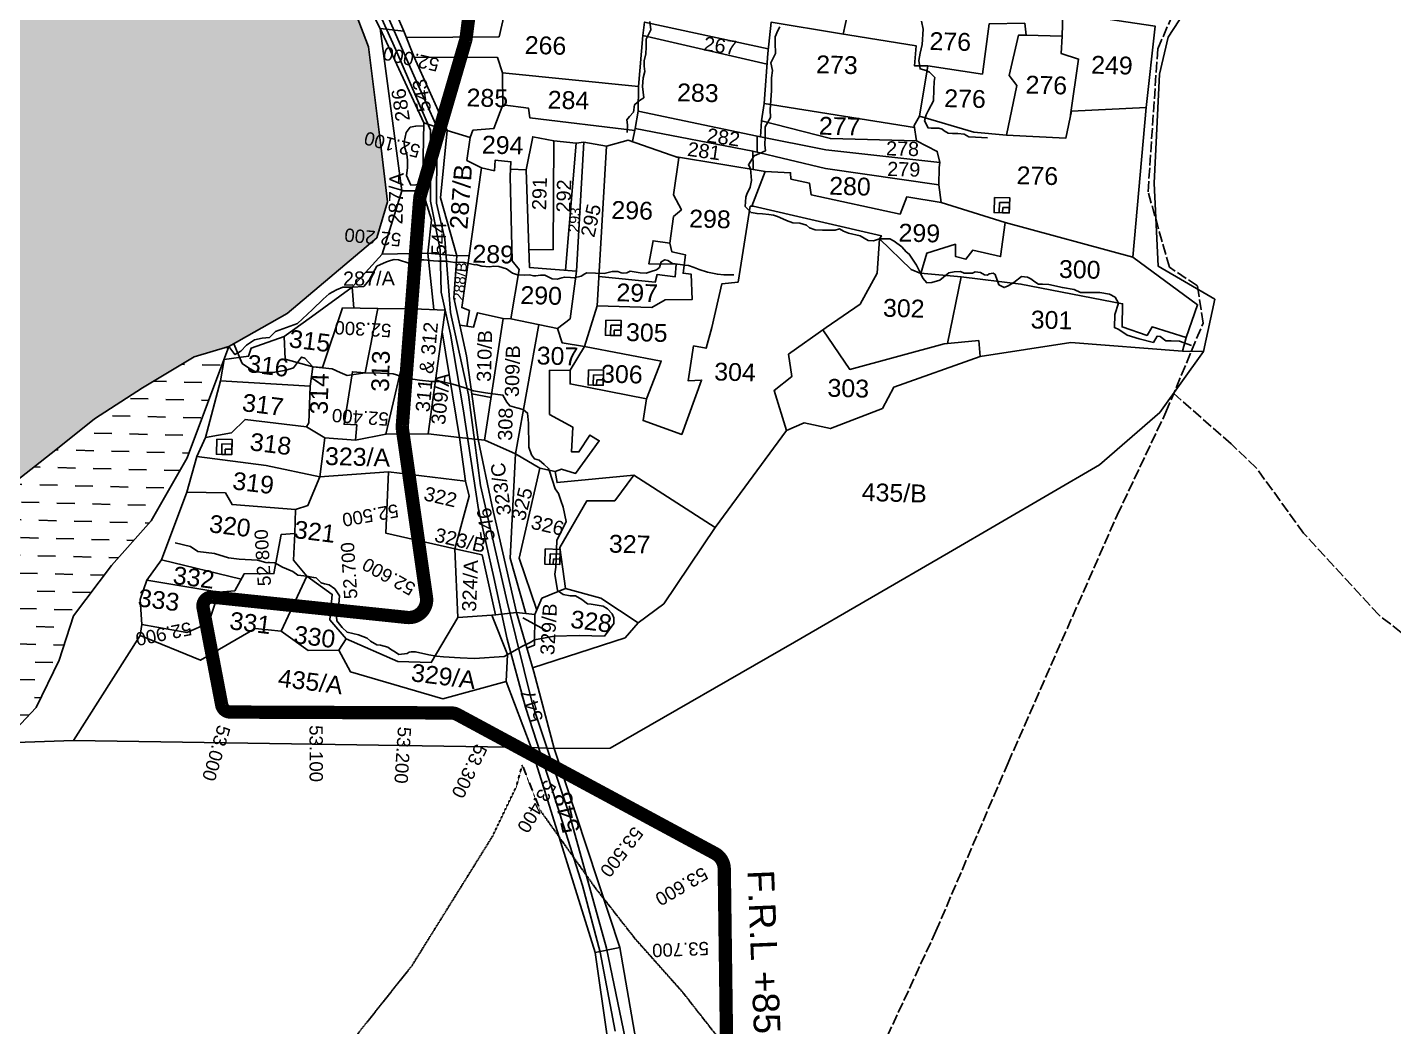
# Model space of a CAD drawing. Header units: inches. Extents: x 331956 to 347868, y 1573639 to 1584878.
# Drawn here: x 341212 to 342753, y 1577787 to 1578914 of the extents above; entities that cross this region are included whole.
import ezdxf

# ---------------------------------------------------------------- set-up
doc = ezdxf.new("R2010")
doc.units = ezdxf.units.IN
doc.header["$MEASUREMENT"] = 0
doc.linetypes.add('ACAD_ISO02W100', pattern=[15, 12, -3])
doc.linetypes.add('ACAD_ISO07W100', pattern=[3, 0, -3])
for name, color, linetype in [('BLOCK', 7, 'Continuous'), ('CARTTRACK', 30, 'ACAD_ISO02W100'), ('NALA', 4, 'Continuous'), ('SQUAREWELL', 5, 'Continuous'), ('SURVEY_BND', 7, 'Continuous'), ('WATER_BODY', 4, 'Continuous')]:
    doc.layers.add(name, color=color, linetype=linetype)
doc.layers.add('FOOTPATH', color=150, linetype='ACAD_ISO07W100', lineweight=30)
doc.layers.add('ROAD', color=1, linetype='Continuous', lineweight=25)
doc.styles.get("Standard").update_dxf_attribs({"font": 'arial.ttf'})
doc.dimstyles.get("Standard").update_dxf_attribs({"dimtxt": 0.18, "dimasz": 0.18, "dimexe": 0.18, "dimexo": 0.0625, "dimgap": 0.09, "dimtad": 0, "dimtih": 1, "dimtoh": 1, "dimdec": 4, "dimzin": 0, "dimdsep": 46, "dimtxsty": 'Standard', "dimcen": 0.09, "dimadec": 0, "dimazin": 0, "dimtfac": 1, "dimtdec": 4, "dimtofl": 0, "dimtmove": 0, "dimatfit": 3, "dimfxl": 0, "dimtolj": 1, "dimtzin": 0, "dimarcsym": 0})
pattern_1 = [(358.56647, (323139.706, 1574851.302), (20.485124, 19.484872), [19.991255, -19.991255])]

msp = doc.modelspace()

# ---------------------------------------------------------------- hatches: boundary and pattern name
at = {"layer": 'WATER_BODY'}
h = msp.add_hatch(dxfattribs=at)
h.set_pattern_fill('DASH', color=256, scale=159.930037, angle=-1.4335, style=0)
h.set_pattern_definition(pattern_1)
h.paths.add_polyline_path([(341496.9, 1579098.6), (341429.5, 1579182.7), (341389, 1579220.8), (341322.1, 1579265.2), (341237.3, 1579309.5), (341153.2, 1579344.6), (341093.6, 1579370.3), (341064.8, 1579353.5), (341036.1, 1579330.4), (341021.8, 1579324.5), (341012.1, 1579325.2), (340998.8, 1579335.7), (340977, 1579336.7), (340966.3, 1579316.6), (340953, 1579307.8), (340929.4, 1579296.7), (340916.1, 1579270.9), (340891.4, 1579254), (340868.9, 1579246.3), (340822.9, 1579247), (340810.8, 1579244.4), (340795.5, 1579198.2), (340795.6, 1579172), (340791.9, 1579132.5), (340787.7, 1579105), (340775.9, 1579094.5), (340754.4, 1579083.4), (340727, 1579079.4), (340703, 1579070.8), (340687.4, 1579063.5), (340664.1, 1579056.8), (340642.2, 1579042.7), (340618.6, 1579034.9), (340614.1, 1579010.2), (340619.8, 1578992), (340620.8, 1578970.1), (340620.2, 1578945.5), (340627.5, 1578929.8), (340628.3, 1578888.6), (340634.3, 1578864.7), (340636.2, 1578850), (340644.6, 1578832.1), (340647.8, 1578820.5), (340651.1, 1578769), (340654.1, 1578735.9), (340644.2, 1578706.5), (340639.4, 1578685.9), (340640, 1578663.2), (340628.4, 1578631.4), (340619.3, 1578606.2), (340612.2, 1578582.6), (340603.9, 1578560.1), (340591.9, 1578540.4), (340577.4, 1578515), (340570.4, 1578483.5), (340561.5, 1578465.6), (340550.7, 1578449.8), (340542.3, 1578437.7), (340537.3, 1578421.7), (340527.8, 1578394.8), (340514.6, 1578374.7), (340506.2, 1578349.6), (340498.8, 1578328.6), (340489.1, 1578310.8), (340475.8, 1578286.9), (340468.7, 1578253.8), (340477.8, 1578238.6), (340497.4, 1578218.9), (340604.8, 1578157.9), (340630.6, 1578141.2), (340632.7, 1578128.4), (340661.1, 1578157.2), (340681, 1578170.9), (340704.6, 1578180.9), (340745.6, 1578196), (340785.3, 1578225.5), (340865.6, 1578244.1), (340925.6, 1578252.4), (340960.4, 1578277), (340990.8, 1578295.8), (341028.1, 1578311.7), (341077.6, 1578337), (341182.9, 1578389.4), (341244.4, 1578437.8), (341288.1, 1578472.5), (341342.3, 1578507.5), (341400.3, 1578542.7), (341439.7, 1578554.3), (341505.2, 1578591.6), (341606.3, 1578676.8), (341618.6, 1578717.5), (341611.3, 1578777.8), (341597.2, 1578892.1), (341572.1, 1578957.7)])
h.paths.add_polyline_path([(341168.5, 1579451.4), (341150.6, 1579467.6), (341128.9, 1579477.1), (341112.1, 1579483.4), (341093.4, 1579491.6), (341083.1, 1579493.6), (341072.6, 1579489.3), (341059.8, 1579483.3), (341048.2, 1579474.2), (341036.5, 1579466), (341024, 1579457.4), (341015.5, 1579447.9), (341009.7, 1579432.8), (341005.5, 1579423.5), (341004.4, 1579410.1), (341010.4, 1579376.3), (341017, 1579357.8), (341031.9, 1579339.3), (341041.8, 1579335), (341064.8, 1579353.5), (341093.6, 1579370.3), (341153.2, 1579344.6), (341169.3, 1579337.9), (341174.6, 1579361.4), (341171.5, 1579396.4), (341170.2, 1579432.3)])
h.paths.add_polyline_path([(343830, 1579450.9), (343822.8, 1579473.1), (343807.3, 1579495), (343774.4, 1579518.5), (343747.6, 1579518.1), (343723.2, 1579512.4), (343696.9, 1579503), (343674.9, 1579484.2), (343668.1, 1579465.4), (343667.4, 1579436.4), (343677.7, 1579404.2), (343701.7, 1579394.3), (343729, 1579384.3), (343738.1, 1579376.6), (343750.3, 1579373), (343759.6, 1579372.8), (343773.4, 1579373.5), (343793.3, 1579379.7), (343806.6, 1579393.5), (343822.7, 1579410.2), (343829.5, 1579430.5)])
h.paths.add_polyline_path([(341092.6, 1578761.6), (341147.3, 1578760.2), (341148.1, 1578790.8), (341093.3, 1578792.2)], flags=24)
h.paths.add_polyline_path([(340949.9, 1578718), (341200.6, 1578716.2), (341200.8, 1578747.6), (340950.1, 1578749.4)], flags=24)
h.paths.add_polyline_path([(341319.2, 1579220.5), (341386.6, 1579218.9), (341387.2, 1579243.9), (341319.9, 1579245.6)], flags=24)
h.paths.add_polyline_path([(340965.6, 1579377.7), (341145.2, 1579373.2), (341146, 1579404.8), (340966.4, 1579409.3)], flags=9)
h = msp.add_hatch(dxfattribs=at)
h.set_pattern_fill('DASH', color=256, scale=159.930037, angle=-1.4335, style=0)
h.set_pattern_definition(pattern_1)
h.paths.add_polyline_path([(341392.6, 1578428.6), (341439.7, 1578554.3), (341400.3, 1578542.7), (341342.3, 1578507.5), (341288.1, 1578472.5), (341244.4, 1578437.8), (341182.9, 1578389.4), (341077.6, 1578337), (341028.1, 1578311.7), (340990.8, 1578295.8), (340960.4, 1578277), (340925.6, 1578252.4), (340865.6, 1578244.1), (340785.3, 1578225.5), (340745.6, 1578196), (340772.3, 1578179.8), (340816.2, 1578166.6), (340855.1, 1578169.9), (340897.5, 1578177.1), (340918.7, 1578186.8), (340929.8, 1578184.6), (340939.8, 1578178), (340963.8, 1578164.8), (340978.1, 1578154.3), (341001.6, 1578144.9), (341016.8, 1578148.9), (341039.8, 1578159.5), (341063.3, 1578160), (341069.1, 1578159.8), (341081.6, 1578154.7), (341094.7, 1578152.9), (341114.1, 1578153.9), (341135.5, 1578155.3), (341156.2, 1578147), (341178.1, 1578127.5), (341199.3, 1578122.6), (341222.2, 1578147.3), (341248.3, 1578200.5), (341264.2, 1578250.5), (341307.3, 1578307.1), (341352, 1578357.8)])
h.paths.add_polyline_path([(341009.9, 1578261.7), (341195, 1578260.3), (341195.2, 1578291.8), (341010.1, 1578293.1)], flags=24)

# ---------------------------------------------------------------- linework, layer by layer
at = {"layer": 'BLOCK', "color": 1, "const_width": 15}
msp.add_lwpolyline([(342008.8, 1577165.6), (341998.2, 1577965.2, 0.272109), (341987.7, 1577982.6), (341697.3, 1578139.2, 0.123343), (341690.2, 1578141), (341441.2, 1578142, -0.358919), (341431.5, 1578150.1), (341410.5, 1578259.8, -0.502831), (341421.4, 1578271.6), (341640.5, 1578248.7, 0.488297), (341662.4, 1578271.4), (341635.3, 1578460.8, -0.054722), (341635.2, 1578465.2), (341654.8, 1578720.9, -0.05191), (341655.6, 1578725), (341706.6, 1578899.5, 0.039989), (341707.2, 1578902.6), (341716.6, 1578977.5, 0.08687)], format="xyb", dxfattribs=at)
at = {"layer": 'BLOCK', "color": 2}
for p in [(341696.4, 1578864.6), (341668.3, 1578768.6), (341651, 1578670.6), (341643.3, 1578570.9), (341635.6, 1578471.2), (341648, 1578372.1), (341662.1, 1578273.1), (341479.5, 1578265.5), (341578.9, 1578255.1), (341414.8, 1578237.2), (341438.8, 1578142.3), (341538.7, 1578141.6), (341638.7, 1578141.2), (341733.5, 1578119.7), (341821.5, 1578072.2), (341909.5, 1578024.7), (341995.6, 1577974.8), (341999.4, 1577875.3)]:
    msp.add_point(p, dxfattribs=at)
at = {"layer": 'CARTTRACK'}
for points in [[(341982.2, 1577244.2), (342041.6, 1577405.3), (342094.4, 1577570.9), (342150.4, 1577707.9), (342236.9, 1577894.9), (342318.2, 1578084.7), (342441.2, 1578364), (342496.2, 1578480.1), (342538.1, 1578580.6), (342531.7, 1578622.8), (342500.3, 1578643.6), (342476.1, 1578728.6), (342487, 1578889.8), (342524.6, 1578976.1), (342565.6, 1579034.2), (342554.6, 1579073.9), (342512.1, 1579112), (342485.4, 1579161.8), (342480.2, 1579227.5), (342426.1, 1579284.7), (342428.8, 1579333)], [(343230.9, 1577499.2), (343127, 1577686.4), (343034.4, 1577831.1), (342980.4, 1577959.5), (342942.1, 1578038.9), (342907.8, 1578080.7), (342820.6, 1578185.6), (342736.7, 1578251.2), (342651.5, 1578343.6), (342598.1, 1578417.5), (342569.8, 1578444.3), (342505, 1578501.2)]]:
    msp.add_lwpolyline(points, dxfattribs=at)
at = {"layer": 'FOOTPATH', "ltscale": 0.002}
msp.add_lwpolyline([(340748.8, 1577077.8), (340806.2, 1577145.9), (340853.8, 1577204), (340940.8, 1577281.6), (341047.4, 1577359.3), (341211.2, 1577468.6), (341356.1, 1577577.1), (341482, 1577672.3), (341572.2, 1577763), (341646.2, 1577856.1), (341736.9, 1578001.8), (341763.9, 1578058.1), (341770.4, 1578082.1), (341790.5, 1578031.3), (341852.3, 1577944.3), (341897.4, 1577886.6), (341950.8, 1577826.6), (341991, 1577775.2), (342024.6, 1577703.6), (342046.4, 1577654), (342055.1, 1577617.4)], dxfattribs=at)
at = {"layer": 'NALA'}
for points in [[(341888.6, 1578795.5), (341889.1, 1578804.4), (341888.4, 1578809.8), (341891.2, 1578813.6), (341895.9, 1578818.5), (341897.1, 1578826.9), (341902.6, 1578831.5), (341907.4, 1578834.7), (341906.1, 1578847.6), (341906.8, 1578857.3), (341908.8, 1578864.2), (341907.7, 1578870.2), (341907.8, 1578876.2), (341909.9, 1578884.2), (341910.1, 1578891.8), (341910.3, 1578900.7), (341915.3, 1578911.4), (341914.3, 1578920.7)], [(342295.1, 1578789.4), (342281.4, 1578790.4), (342274, 1578790.6), (342268.8, 1578793.8), (342261.7, 1578794.4), (342255.5, 1578794.5), (342250.6, 1578794.8), (342246.3, 1578797.3), (342244, 1578799.4), (342240, 1578800.6), (342231.4, 1578800.6), (342228, 1578800.7), (342224, 1578808.6), (342225.8, 1578815.5), (342228.5, 1578820.7), (342234.2, 1578831.3), (342234.7, 1578843.9), (342234.9, 1578853.2), (342235.6, 1578857.5), (342229.5, 1578863.5), (342225.7, 1578865.3), (342219.1, 1578867.2), (342217.8, 1578876.7), (342219.1, 1578884.9), (342221.4, 1578894.8), (342222.4, 1578912), (342220.8, 1578921.3)], [(342525.1, 1578555.4), (342511.7, 1578560.2), (342502, 1578560.5), (342496.1, 1578560.6), (342489.8, 1578565.5), (342486.4, 1578566), (342482.1, 1578558.9), (342466.1, 1578562.8), (342452.5, 1578567), (342443, 1578573.4), (342438.1, 1578575.6), (342438.7, 1578590.4), (342442.7, 1578603.2), (342439, 1578609.9), (342432.5, 1578613.1), (342421.6, 1578615.2), (342410.9, 1578615.1), (342400.1, 1578615.1), (342392.9, 1578618.4), (342379.5, 1578620.7), (342364.1, 1578624), (342357.2, 1578624.6), (342352.4, 1578624.7), (342348.4, 1578627), (342343.8, 1578630.4), (342340.1, 1578632.6), (342336.6, 1578632.9), (342333.3, 1578633), (342324.7, 1578626.4), (342318.5, 1578622.5), (342313.7, 1578620.7), (342308, 1578623.9), (342303.8, 1578635.5), (342301.6, 1578636.8), (342297, 1578636.1), (342295.2, 1578634.7), (342291.5, 1578635), (342287, 1578637.8), (342281.1, 1578638.6), (342278, 1578637), (342268.9, 1578636.8), (342264.6, 1578639), (342257.6, 1578638.6), (342251.5, 1578637.3), (342241.4, 1578628.9), (342232.3, 1578626.3), (342226.5, 1578626.2), (342222.3, 1578631.2), (342219.4, 1578637), (342214.9, 1578645.8), (342206.8, 1578658.5), (342203.5, 1578661), (342198.3, 1578666.7), (342189.9, 1578673.1), (342184.8, 1578675.7), (342173.1, 1578675.8), (342166.5, 1578673.5), (342160.5, 1578673.6), (342151.4, 1578679.2), (342138.2, 1578681.9), (342132.5, 1578684.3), (342128, 1578686.8), (342123.4, 1578685.3), (342116.2, 1578685.3), (342109.1, 1578685.5), (342100.8, 1578685.7), (342094.3, 1578687.9), (342090.9, 1578691), (342083.6, 1578693.5), (342075.4, 1578693.7), (342068.4, 1578696.3), (342064.2, 1578698.3), (342058.3, 1578700.9), (342053.6, 1578702.2), (342048.3, 1578703), (342041.3, 1578703.8), (342035.3, 1578704.1), (342028.4, 1578705.3), (342021.6, 1578712.3), (342022.7, 1578722.5), (342023.6, 1578726), (342027.3, 1578733.9), (342028.9, 1578741.5), (342027.8, 1578755), (342025.4, 1578759.2), (342031.8, 1578769.1), (342044.7, 1578774.9), (342044, 1578781.7), (342044.3, 1578790.5), (342044.5, 1578801.8), (342050.4, 1578812.3), (342050, 1578821.1), (342051.3, 1578842.8), (342051.5, 1578857.4), (342052.5, 1578865.3), (342050.9, 1578874), (342056.1, 1578884.6), (342055.6, 1578896.8), (342055.7, 1578903.6), (342058.8, 1578910.7), (342060.8, 1578914.7)], [(341439.7, 1578554.3), (341446.4, 1578545.2), (341453.1, 1578548.8), (341459.5, 1578555.9), (341468.4, 1578561.7), (341477.2, 1578563.5), (341485.3, 1578564.3), (341492.2, 1578571.2), (341516.8, 1578580), (341533.8, 1578596.1), (341545.8, 1578607.5), (341552.5, 1578613.7), (341560.9, 1578618.3), (341568, 1578621.1), (341578.6, 1578621.2), (341591.6, 1578621.8), (341597.9, 1578628.9), (341606.6, 1578644.8), (341617.2, 1578649.9), (341621.7, 1578651.1), (341626, 1578652.2), (341631, 1578652.1), (341642.4, 1578648.2), (341649.3, 1578647.7), (341652, 1578649.7), (341656.7, 1578651.9), (341659.3, 1578651.9), (341670.5, 1578650.7), (341676, 1578650.6), (341685, 1578650.4), (341689.6, 1578649.6), (341694.4, 1578649), (341700, 1578649.2), (341705.1, 1578649.1), (341716.9, 1578646.5), (341718.2, 1578646.6), (341724.7, 1578644.9), (341733.3, 1578644.2), (341738.4, 1578644.8), (341743.9, 1578644.6), (341752.5, 1578641.8), (341759.5, 1578636.8), (341764.9, 1578634.9), (341772.6, 1578634.7), (341778.7, 1578634.9), (341783, 1578634.1), (341785.6, 1578634), (341790.9, 1578634.6), (341795.7, 1578634.8), (341804.3, 1578630.6), (341809.8, 1578630.3), (341815.2, 1578631.8), (341817.9, 1578632.6), (341824.7, 1578632.1), (341829.1, 1578631.5), (341836.9, 1578633.7), (341840.9, 1578636.3), (341843.1, 1578637.2), (341862.6, 1578636.6), (341871.9, 1578639), (341878.2, 1578638.8), (341881.9, 1578637.5), (341884.2, 1578636.8), (341888.4, 1578637.4), (341892, 1578639.1), (341903.5, 1578637.2), (341910.1, 1578636.8), (341915.8, 1578639), (341921.8, 1578640.8), (341925.1, 1578643.5), (341927.2, 1578649.6), (341931.3, 1578652.1), (341934.7, 1578651.4), (341939.7, 1578647.8), (341954.2, 1578645.8), (341958, 1578645.7), (341964.2, 1578643.2), (341969.9, 1578640.9), (341979.4, 1578637.9), (341990.5, 1578635.7), (341997.8, 1578635.1), (342009.1, 1578635)], [(341379.1, 1578333), (341396.5, 1578328.8), (341404.4, 1578322.9), (341423.2, 1578320.7), (341439.3, 1578316), (341451.3, 1578314.4), (341471.8, 1578313.2), (341481.1, 1578310.8), (341491.4, 1578310.3), (341500.1, 1578305.3), (341511.7, 1578300.7), (341517.5, 1578296.4), (341527.6, 1578295.4), (341535.2, 1578293.9), (341537.9, 1578293.2), (341540.8, 1578290.9), (341543.7, 1578287.6), (341547.5, 1578286.6), (341552.5, 1578285.5), (341558.9, 1578281), (341564.3, 1578273.2), (341563.5, 1578263.5), (341560.6, 1578254.4), (341561.4, 1578244.9), (341567.3, 1578237.3), (341572.8, 1578232.1), (341585.6, 1578229), (341595.4, 1578225.2), (341599.2, 1578222.1), (341606.6, 1578217.7), (341610.6, 1578217.3), (341619, 1578215), (341621.7, 1578213), (341627.3, 1578209.5), (341631.3, 1578207), (341640.8, 1578208), (341642.9, 1578209.5), (341645, 1578209.9), (341650, 1578209.8), (341665.1, 1578206.5), (341673.8, 1578205.2), (341681.7, 1578204.4), (341700.3, 1578203.1), (341716.4, 1578202.4), (341749.9, 1578204.7), (341770.6, 1578216.4), (341779.2, 1578220.4), (341784.1, 1578223.6), (341806.4, 1578227.7), (341834.5, 1578228.3), (341863, 1578227.6), (341873.5, 1578241.8), (341873.7, 1578248.1), (341871.7, 1578252.9), (341866.7, 1578258.5), (341861.7, 1578261.6), (341848.1, 1578263.6), (341843.9, 1578264.2), (341837.6, 1578269), (341830.5, 1578273), (341824.6, 1578273.2), (341816.5, 1578274.6), (341810.3, 1578279), (341807.3, 1578297.4), (341808.4, 1578305.4), (341809.5, 1578335.5), (341819.9, 1578356.8), (341816.4, 1578373), (341814.1, 1578380.7), (341811.3, 1578388.4), (341807.6, 1578393.6), (341801.3, 1578413.7), (341800.1, 1578416.7), (341795.1, 1578421.1), (341789.3, 1578425.9), (341784.2, 1578427.7), (341780.9, 1578432.1), (341777.7, 1578440.6), (341777.5, 1578467.6), (341776.5, 1578479.1), (341771.5, 1578483.1), (341764.4, 1578484.9), (341756.3, 1578487.3), (341753.1, 1578491.6), (341748.6, 1578499.4), (341729.1, 1578502), (341715.5, 1578504.4), (341704.6, 1578508.1), (341692.3, 1578511.8), (341679.2, 1578514.7), (341668.6, 1578514.9), (341654.6, 1578516.1), (341642.3, 1578518.2), (341625, 1578523.3), (341610.6, 1578524), (341593.2, 1578524.5), (341573.1, 1578521.6), (341565.1, 1578524.8), (341555.9, 1578529.2), (341534.3, 1578531.5), (341525.2, 1578541), (341521.4, 1578542.4), (341512.6, 1578530.3), (341504.3, 1578527.7), (341489.3, 1578524.8), (341477, 1578525.1), (341468.7, 1578525.9), (341461.6, 1578530), (341454.6, 1578535.2), (341445.2, 1578557.4)]]:
    msp.add_lwpolyline(points, dxfattribs=at)
at = {"layer": 'ROAD'}
for points in [[(341888.7, 1577763.2), (341865.3, 1577875.9), (341824.3, 1578023.4), (341782.3, 1578149.4), (341753.3, 1578266.2), (341723.4, 1578397.6), (341709.7, 1578499.9), (341689.5, 1578592.7), (341683, 1578675.2), (341673.9, 1578715.7), (341674.1, 1578776.8), (341674.4, 1578801.3), (341648.1, 1578859.8), (341602.6, 1578963.7)], [(341596.2, 1578958.9), (341627.8, 1578888.7), (341667.1, 1578798.3), (341666.8, 1578718.2), (341678, 1578663.3), (341679.1, 1578615.5), (341689.4, 1578568.2), (341703.7, 1578484.1), (341720.9, 1578370.5), (341738.2, 1578293.7), (341753.3, 1578224.2), (341773.9, 1578147.5), (341803.5, 1578056.8), (341838.2, 1577946.6), (341858.3, 1577871.2), (341875.1, 1577782.3)]]:
    msp.add_lwpolyline(points, dxfattribs=at)
at = {"layer": 'SQUAREWELL'}
for points in [[(342302.9, 1578722.4), (342320.1, 1578722), (342319.6, 1578704.9), (342302.4, 1578705.3)], [(342308.6, 1578716.8), (342319.9, 1578716.6), (342319.6, 1578704.9), (342308.3, 1578705.2)], [(342312.3, 1578711.1), (342319.8, 1578710.9), (342319.6, 1578704.9), (342312.1, 1578705.1)], [(341864.7, 1578584), (341881.9, 1578583.6), (341881.4, 1578566.5), (341864.2, 1578566.9)], [(341870.4, 1578578.4), (341881.7, 1578578.2), (341881.4, 1578566.5), (341870.1, 1578566.8)], [(341874.1, 1578572.7), (341881.6, 1578572.5), (341881.4, 1578566.5), (341873.9, 1578566.7)], [(341845, 1578528), (341862.2, 1578527.5), (341861.8, 1578510.5), (341844.6, 1578510.9)], [(341850.8, 1578522.4), (341862.1, 1578522.1), (341861.8, 1578510.5), (341850.5, 1578510.8)], [(341854.4, 1578516.7), (341861.9, 1578516.5), (341861.8, 1578510.5), (341854.3, 1578510.7)], [(341426, 1578449.8), (341443.2, 1578449.4), (341442.8, 1578432.4), (341425.6, 1578432.8)], [(341431.8, 1578444.3), (341443.1, 1578444), (341442.8, 1578432.4), (341431.5, 1578432.6)], [(341435.4, 1578438.6), (341442.9, 1578438.4), (341442.8, 1578432.4), (341435.3, 1578432.5)], [(341796.1, 1578326), (341813.3, 1578325.5), (341812.9, 1578308.5), (341795.7, 1578308.9)], [(341801.8, 1578320.4), (341813.1, 1578320.1), (341812.9, 1578308.5), (341801.5, 1578308.8)], [(341805.5, 1578314.7), (341813, 1578314.5), (341812.9, 1578308.5), (341805.4, 1578308.7)]]:
    msp.add_lwpolyline(points, close=True, dxfattribs=at)
at = {"layer": 'SURVEY_BND'}
for points in [[(340800.1, 1579314.1), (340900, 1579384.6), (341024.3, 1579474.5), (341085.8, 1579514.4), (341179.8, 1579464.4), (341189.4, 1579447.7), (341184.2, 1579373), (341177.6, 1579346.7), (341273, 1579309.7), (341354.2, 1579267.6), (341384.6, 1579243), (341419.1, 1579221.6), (341468.1, 1579165.2), (341528.1, 1579071.8), (341582.4, 1578968.1), (341610.2, 1578913)], [(342395.8, 1579410.1), (342444.2, 1579274.5), (342462.8, 1579231.1), (342533.6, 1579106.6), (342554.9, 1579033.7), (342528.3, 1578949), (342498.8, 1578903.1), (342488.9, 1578861.5), (342482.8, 1578738.4), (342487.6, 1578644.7), (342551.4, 1578607.6), (342538.6, 1578548.5), (342515.1, 1578549)], [(341565.9, 1579022.4), (341587.2, 1579020.2), (341616.6, 1578957.1), (341636.9, 1578909.7), (341610.2, 1578913)], [(342132.2, 1578906.6), (342140.1, 1578942.5), (341918.5, 1578979.5)], [(341639.7, 1578902.6), (341744.2, 1578903.5), (341751.5, 1578934.6)], [(342379.3, 1578904.1), (342379.9, 1578930.8), (342484.2, 1578915.3), (342474, 1578823.8)], [(341906.2, 1578904.9), (341908.3, 1578920.1), (342047.9, 1578889.9)], [(342227.6, 1578870.7), (342212.7, 1578870.8), (342214.5, 1578893.3), (342128.1, 1578907.2), (342051.2, 1578920), (342047.3, 1578884.7), (342043.1, 1578828.3)], [(342218.2, 1578813.8), (342227.6, 1578870.7), (342289.3, 1578861.4), (342297.1, 1578918.2), (342337.1, 1578918.7), (342338.6, 1578905.4), (342330, 1578905.2), (342319.5, 1578859.9), (342328, 1578848.5), (342316.3, 1578792.7)], [(341658.1, 1578729.8), (341659.5, 1578806.4), (341610.2, 1578913), (341634.5, 1578729.8)], [(341636.9, 1578909.7), (341648.5, 1578880.5)], [(342046.4, 1578872.8), (341906.2, 1578904.9), (341901.4, 1578847.3)], [(342388.7, 1578815.4), (342397.7, 1578878.3), (342378.1, 1578884.8), (342379.3, 1578904.1), (342338.6, 1578905.4)], [(341748, 1578862.8), (341742.5, 1578880.1), (341648.5, 1578880.5), (341685.6, 1578797.9)], [(341901.3, 1578819.5), (341901.4, 1578847.3), (341748, 1578862.8), (341748.7, 1578826.8)], [(341897.3, 1578797.7), (341779, 1578812), (341777.6, 1578822.9), (341748.7, 1578826.8), (341738.5, 1578800), (341714.8, 1578798.1), (341711.6, 1578789.8)], [(342040.1, 1578808.8), (342043.1, 1578828.3), (342212.7, 1578801.2)], [(342459, 1578655.1), (342474, 1578823.8), (342389.6, 1578819.7), (342383.4, 1578789.2), (342316.3, 1578792.7), (342279.5, 1578796), (342218.2, 1578813.8), (342212.4, 1578803.5), (342214.9, 1578786.1), (342238.4, 1578774.2), (342241.4, 1578761.7)], [(342035.2, 1578791.3), (341901.3, 1578819.5), (341897.7, 1578799.9)], [(342214.9, 1578786.1), (342117.9, 1578788.7), (342040.1, 1578808.8), (342038.9, 1578790.6)], [(341685.6, 1578797.9), (341659.5, 1578806.4)], [(341710.5, 1578656.9), (341724.4, 1578755.6), (341707.9, 1578764.1), (341711.6, 1578789.8), (341685.6, 1578797.9), (341678.2, 1578722), (341696.6, 1578656.6)], [(342030.5, 1578774.4), (341897.7, 1578799.9), (341894.7, 1578785.4)], [(341775, 1578753.6), (341782.2, 1578790.7), (341806, 1578786.1)], [(341819.1, 1578640.3), (341831.2, 1578783.6), (341806, 1578786.1), (341805.3, 1578663.6), (341777.8, 1578663.4)], [(341839.7, 1578784.6), (341831.2, 1578783.6)], [(341840.7, 1578554.1), (341855, 1578600.1), (341865.5, 1578780.2), (341839.7, 1578784.6), (341831.6, 1578639.2)], [(341936.8, 1578670.7), (341941, 1578700.8), (341949.8, 1578708.4), (341940.9, 1578725.4), (341946.8, 1578767.1), (341889.7, 1578787.1), (341865.5, 1578780.2)], [(342240.2, 1578736.6), (342240.4, 1578756.1), (342241.4, 1578761.7), (342112.9, 1578776.1), (342035.2, 1578791.3), (342035.2, 1578773.2)], [(341748.8, 1578586), (341757.5, 1578585.6), (341766.9, 1578640.9), (341759.1, 1578650.9), (341756.9, 1578746.2), (341757.6, 1578762.5), (341740, 1578764.4), (341739.1, 1578752.5), (341724.4, 1578755.6)], [(342029.2, 1578712.5), (342044.5, 1578751.5), (341944.2, 1578768)], [(342242.9, 1578716.5), (342240.2, 1578736.6), (342112.4, 1578755), (342030.5, 1578774.4), (342030.7, 1578753.7)], [(341757.2, 1578754.3), (341775, 1578753.6), (341778.4, 1578643.5), (341831.6, 1578639.2), (341824.6, 1578585.5), (341810, 1578574.7), (341757.5, 1578585.6)], [(342044.5, 1578751.5), (342072.9, 1578750.1), (342073.4, 1578743), (342094.5, 1578738.4), (342096.1, 1578725.3), (342196.4, 1578703.5), (342203.9, 1578723), (342242.9, 1578716.5), (342314.9, 1578694.2), (342309.8, 1578655.7), (342278.4, 1578662.8), (342270.7, 1578652.6), (342258.8, 1578655.8), (342258.8, 1578669.6), (342226.5, 1578659.6), (342219.7, 1578636.4), (342208.9, 1578640.9), (342173.1, 1578675.8)], [(341663.9, 1578659.6), (341667.9, 1578696.9), (341658.1, 1578729.8), (341634.5, 1578729.8), (341612.5, 1578658.3)], [(341987.9, 1578350.1), (342068.5, 1578459.7), (342054.3, 1578504.8), (342074.3, 1578520.3), (342070.6, 1578545.5), (342113, 1578575.6), (342151.5, 1578602), (342170.5, 1578637.1), (342173.1, 1578675.8), (342175.5, 1578679.2), (342030.9, 1578712.6), (342027.5, 1578712.4), (342013.7, 1578626.9), (341995.4, 1578624.8), (341984.1, 1578575.7), (341977.7, 1578552.2), (341963.7, 1578554.9), (341957.6, 1578515.5), (341972.6, 1578516.4), (341950.2, 1578455.1), (341906.6, 1578470.7), (341910.6, 1578495.3), (341824.4, 1578512), (341824.6, 1578527.4)], [(342519.2, 1578564.5), (342532, 1578601.3), (342459, 1578655.1), (342314.9, 1578694.2)], [(341855, 1578600.1), (341916.4, 1578598.2), (341931.4, 1578606.9), (341961.9, 1578607.1), (341960.7, 1578635.9), (341951.8, 1578636.9), (341954.6, 1578657.5), (341939.2, 1578660.9), (341936.8, 1578670.7), (341918, 1578673.5), (341913.2, 1578647.4), (341943.8, 1578647.2), (341943, 1578632.9), (341922.4, 1578635.3), (341920.3, 1578626.8), (341856.9, 1578633.2)], [(341578.6, 1578621.2), (341612.5, 1578658.3), (341663.9, 1578659.6), (341670.6, 1578596)], [(341700.2, 1578578.3), (341693.2, 1578609.2), (341696.6, 1578656.6), (341663.9, 1578659.6)], [(341696.6, 1578656.6), (341710.5, 1578656.9), (341702.2, 1578598.1), (341710.8, 1578594.8), (341707.9, 1578577.2)], [(342250.1, 1578557.8), (342265.5, 1578632.8), (342219.4, 1578637), (342219.4, 1578637)], [(342286.6, 1578542.8), (342389.1, 1578558.8), (342515.1, 1578549), (342519.2, 1578564.5), (342480.6, 1578576.4), (342475, 1578566.7), (342446.9, 1578576.3), (342447.3, 1578602.4), (342332.8, 1578624.6), (342265.5, 1578632.8)], [(341502.1, 1578565.4), (341532.6, 1578587.8), (341578.6, 1578621.2), (341580.5, 1578597.6)], [(341547.7, 1578451.3), (341582.3, 1578448.8), (341584, 1578465.9), (341569.5, 1578466.6), (341578.9, 1578525.7), (341593.2, 1578524.5), (341607.4, 1578597.2), (341567.8, 1578597.8), (341545.1, 1578530.4), (341534.3, 1578531.5), (341531.4, 1578509.6)], [(341582.3, 1578448.8), (341616.6, 1578455.2), (341633, 1578526.2), (341640.1, 1578526.2), (341647.7, 1578596.9), (341607.4, 1578597.2)], [(341647.7, 1578596.9), (341683.5, 1578595.4), (341664.5, 1578455.6), (341616.6, 1578455.2)], [(341720.8, 1578449.4), (341707.4, 1578543.6), (341700.2, 1578578.3), (341715.6, 1578576.1), (341720, 1578592.3), (341748.8, 1578586), (341727.9, 1578448.7)], [(341762.9, 1578433.3), (341789.2, 1578579)], [(341534.3, 1578531.5), (341502.9, 1578540.1), (341502.1, 1578565.4), (341464.8, 1578552.4), (341461.8, 1578543.2), (341434.2, 1578539.5), (341430.2, 1578515.4)], [(341664.5, 1578455.6), (341699.6, 1578451.5), (341680.1, 1578570.6)], [(341790.3, 1578417), (341807.6, 1578413.2), (341814.8, 1578416), (341830.6, 1578411.2), (341857.2, 1578447.9), (341846.8, 1578454.3), (341834.3, 1578435.3), (341825.9, 1578435.5), (341827.3, 1578463.4), (341801.2, 1578477.6), (341801.1, 1578527.3), (341824.6, 1578527.4), (341840.7, 1578554.1), (341815.5, 1578558.2), (341810, 1578574.7)], [(342068.5, 1578459.7), (342088.3, 1578468), (342118, 1578461.7), (342176.5, 1578484.2), (342189.3, 1578508.3), (342286.6, 1578542.8), (342285.2, 1578560.9), (342246, 1578557.4), (342139.7, 1578528.4), (342109.5, 1578573.2)], [(342538.6, 1578548.5), (342489.3, 1578479.8), (342421.4, 1578420.7), (342251.1, 1578321.5), (342077.5, 1578220.8), (341869.4, 1578101.2), (341806.5, 1578100.9)], [(341910.6, 1578495.3), (341927.2, 1578537.8), (341840.7, 1578554.1)], [(341413.1, 1578451.5), (341430.2, 1578515.4), (341531.4, 1578509.6), (341529.7, 1578468.3), (341527, 1578463.5)], [(341735.2, 1578496.8), (341713.4, 1578501)], [(341542.1, 1578407.1), (341547.7, 1578451.3), (341527, 1578463.5), (341457.9, 1578472), (341442.6, 1578456.9), (341413.1, 1578451.5), (341403.4, 1578430.3)], [(341706.5, 1578402.3), (341699.6, 1578451.5)], [(341720.8, 1578449.4), (341699.6, 1578451.5)], [(341764, 1578254.4), (341736.2, 1578375.8), (341720.8, 1578449.4), (341728.4, 1578448.6), (341762.9, 1578433.3), (341756.6, 1578315.5), (341774.3, 1578253.2)], [(341392.1, 1578390.1), (341403.4, 1578430.3), (341481.5, 1578419.9), (341542.1, 1578407.1)], [(341786.7, 1578256.8), (341767.1, 1578315.4), (341790.3, 1578417), (341762.9, 1578433.3)], [(341619.7, 1578412.9), (341542.1, 1578407.1), (341528.7, 1578375.1), (341514.6, 1578370.3), (341514, 1578343.2)], [(341694.5, 1578326.2), (341710.6, 1578385.4), (341706.5, 1578402.3), (341619.7, 1578412.9), (341616.7, 1578343.7), (341694.5, 1578326.2)], [(341819, 1578281.4), (341812.8, 1578327.7), (341843.2, 1578380.2), (341874.8, 1578380.1), (341896.2, 1578409.1), (341809.6, 1578400.7), (341807.6, 1578413.2)], [(341901.3, 1578242.6), (341930, 1578264), (341987.9, 1578350.1), (341896.2, 1578409.1)], [(341363.6, 1578313.7), (341392.1, 1578390.1), (341435.7, 1578389.3), (341443.2, 1578375.9), (341514.6, 1578370.3)], [(341498.7, 1578233.2), (341469.2, 1578236.3), (341407.5, 1578200.5), (341339.6, 1578228.5), (341341.6, 1578240.9), (341392.2, 1578231.8), (341416.6, 1578242.2), (341428.2, 1578277.2), (341446.2, 1578278.9), (341457, 1578297.9), (341490.4, 1578298.2), (341498.4, 1578342.2), (341514, 1578343.2), (341512.6, 1578313.4), (341527.6, 1578295.4)], [(341736, 1578251.2), (341740.3, 1578251.6), (341725.1, 1578319.3), (341694.5, 1578326.2), (341697.7, 1578248.7)], [(341428.2, 1578277.2), (341347.2, 1578290.6), (341363.6, 1578313.7), (341453.6, 1578291.9)], [(341341.6, 1578240.9), (341339.6, 1578268.9), (341347.2, 1578290.6)], [(341563.5, 1578211.9), (341529.1, 1578211.6), (341498.7, 1578233.2), (341527.6, 1578295.4), (341556.2, 1578274.7), (341553.4, 1578245.9), (341571.7, 1578224.5)], [(341782, 1578191.9), (341886.4, 1578225.8), (341901.3, 1578242.6), (341859.2, 1578270.5), (341819, 1578281.4), (341792.5, 1578270.3), (341784.6, 1578252), (341784.4, 1578217.5), (341775.6, 1578214.1)], [(341740.3, 1578251.6), (341764, 1578254.4), (341783.3, 1578187.3), (341806.5, 1578100.9), (341780.3, 1578102.1), (341752.1, 1578176.5)], [(341764, 1578254.4), (341784.6, 1578252)], [(341752.1, 1578176.5), (341680.9, 1578156.9), (341576.6, 1578187.4), (341563.5, 1578211.9), (341571.7, 1578224.5), (341630.2, 1578199), (341667.7, 1578198), (341697.7, 1578248.7), (341736, 1578251.2), (341753.6, 1578206.8), (341752.1, 1578176.5)], [(341339.6, 1578228.5), (341264.5, 1578110.1), (341057.1, 1578102.7)], [(341780.3, 1578102.1), (341264.5, 1578110.1)], [(341852.7, 1577871), (341780.3, 1578102.1)], [(341880.5, 1577876.5), (341806.5, 1578100.9)], [(341913.4, 1577685.4), (341880.5, 1577876.5), (341852.7, 1577871), (341879.8, 1577682.3)]]:
    msp.add_lwpolyline(points, dxfattribs=at)
at = {"layer": 'WATER_BODY'}
for points in [[(341153.2, 1579344.6), (341237.3, 1579309.5), (341322.1, 1579265.2), (341389, 1579220.8), (341429.5, 1579182.7), (341496.9, 1579098.6), (341572.1, 1578957.7), (341597.2, 1578892.1), (341611.3, 1578777.8), (341618.6, 1578717.5), (341606.3, 1578676.8), (341505.2, 1578591.6), (341439.7, 1578554.3), (341392.6, 1578428.6), (341352, 1578357.8), (341307.3, 1578307.1), (341264.2, 1578250.5), (341248.3, 1578200.5), (341222.2, 1578147.3), (341199.3, 1578122.6)], [(341655.9, 1578737.1), (341644.8, 1578736.3), (341639.8, 1578747.2), (341640.9, 1578755.9), (341641.1, 1578764.2), (341640.4, 1578771.3), (341637.8, 1578779.5), (341637.2, 1578784.9), (341639.4, 1578795.5), (341644.1, 1578801.7), (341650.3, 1578802.8), (341659.5, 1578802.9)], [(340745.6, 1578196), (340785.3, 1578225.5), (340865.6, 1578244.1), (340925.6, 1578252.4), (340960.4, 1578277), (340990.8, 1578295.8), (341028.1, 1578311.7), (341077.6, 1578337), (341182.9, 1578389.4), (341244.4, 1578437.8), (341288.1, 1578472.5), (341342.3, 1578507.5), (341400.3, 1578542.7), (341439.7, 1578554.3)]]:
    msp.add_lwpolyline(points, dxfattribs=at)

# ---------------------------------------------------------------- texts
at = {"layer": 'BLOCK', "color": 0}
for s, rotation, p in [('52.000', 167.2425, (341677.9, 1578878.6)), ('52.100', 165.5792, (341656.6, 1578781.1)), ('52.200', 174.7376, (341634.5, 1578681.8)), ('52.300', 176.7481, (341623.1, 1578579.5)), ('52.400', 175.9144, (341620.3, 1578479.6)), ('52.500', 190.0581, (341629.4, 1578376.8)), ('52.800', 93.5763, (341487.2, 1578284.6)), ('52.700', 93.5763, (341584.6, 1578270)), ('52.600', 150.8025, (341651.5, 1578285.6)), ('52.900', 191.4995, (341396, 1578243.8)), ('53.000', 253.554, (341427.3, 1578128.5)), ('53.100', 270.0646, (341530.5, 1578127.2)), ('53.200', 266.2914, (341630.3, 1578125.8)), ('53.300', 244.0423, (341718.2, 1578107.4)), ('53.400', 239.1069, (341796.8, 1578066.8)), ('53.500', 232.3635, (341896.2, 1578014.1)), ('53.600', 210.3373, (341974, 1577967.9)), ('53.700', 182.2348, (341980.6, 1577883))]:
    msp.add_text(s, height=15, rotation=rotation, dxfattribs=at).set_placement(p)
at = {"layer": 'BLOCK', "color": 1}
msp.add_text('F.R.L +85.000', height=30, rotation=272.3213, dxfattribs=at).set_placement((342024.3, 1577963.5))
at = {"layer": 'SURVEY_BND'}
for s, height, rotation, p in [('266', 20.11, 358.5665, (341773, 1578884.3)), ('267', 15.99, 351.9059, (341974.1, 1578888.1)), ('276', 20.11, 358.5665, (342229.4, 1578888.7)), ('273', 20.11, 358.5665, (342101.6, 1578862.5)), ('249', 20.11, 358.5665, (342411.7, 1578862)), ('543', 15.99, 98.7026, (341667.8, 1578820)), ('276', 20.11, 358.5665, (342337.7, 1578839.6)), ('286', 15.99, 98.7026, (341643.9, 1578809.4)), ('285', 20.11, 358.5665, (341707.4, 1578825.1)), ('284', 20.11, 358.5665, (341798.9, 1578822.6)), ('283', 20.11, 358.5665, (341944.8, 1578830.9)), ('276', 20.11, 358.5665, (342246, 1578824.3)), ('277', 20.11, 358.5665, (342104.7, 1578793.2)), ('294', 20.11, 358.5665, (341724.7, 1578771.9)), ('282', 15.99, 351.9059, (341977.7, 1578784.9)), ('281', 15.99, 351.9059, (341955.9, 1578769.4)), ('278', 15.99, 358.5665, (342180.4, 1578769.8)), ('279', 15.99, 358.5665, (342181.8, 1578746.6)), ('287/A', 15.99, 88.4827, (341635.3, 1578691.8)), ('287/B', 20.11, 85.7007, (341708.5, 1578685.8)), ('280', 20.11, 358.5665, (342116.3, 1578725.5)), ('276', 20.11, 358.5665, (342327.6, 1578737.4)), ('291', 15.99, 88.4827, (341797.3, 1578707.8)), ('292', 15.99, 88.4827, (341824.7, 1578705.2)), ('295', 15.99, 77.8156, (341851.6, 1578676.4)), ('296', 20.11, 358.5665, (341870.7, 1578698.3)), ('293', 11.99, 84.5115, (341834.1, 1578682.5)), ('298', 20.11, 358.5665, (341958.4, 1578688.6)), ('544', 15.99, 88.4827, (341683.8, 1578657)), ('299', 20.11, 358.5665, (342194.5, 1578672.7)), ('289', 20.11, 358.5665, (341714, 1578648.9)), ('287/A', 15.99, 0.5303, (341568.4, 1578622.7)), ('288/B', 11.99, 84.5115, (341704.2, 1578605.1)), ('300', 20.11, 358.5665, (342375.4, 1578631.7)), ('290', 20.11, 358.5665, (341768.1, 1578602.3)), ('297', 20.11, 358.5665, (341876.4, 1578605.3)), ('302', 20.11, 358.5665, (342177, 1578587.9)), ('301', 20.11, 358.5665, (342343.6, 1578574.7)), ('311 & 312', 15.99, 84.5115, (341665.8, 1578479.7)), ('305', 20.11, 358.5665, (341887.2, 1578560.5)), ('315', 19.99, 352.949, (341506.5, 1578553.5)), ('310/B', 15.99, 88.4827, (341735, 1578514.2)), ('316', 19.99, 352.949, (341459.3, 1578525.5)), ('313', 19.99, 88.4827, (341620, 1578502.9)), ('309/B', 15.99, 88.4827, (341766.5, 1578497.1)), ('307', 20.11, 358.5665, (341786.5, 1578534.1)), ('306', 20.11, 358.5665, (341859.1, 1578513.6)), ('304', 20.11, 358.5665, (341986.7, 1578516)), ('314', 19.99, 88.4827, (341550.9, 1578477.4)), ('309/A', 15.99, 84.5115, (341683.4, 1578465.4)), ('303', 20.11, 358.5665, (342114.4, 1578497.7)), ('317', 19.99, 352.949, (341453.7, 1578481.5)), ('308', 15.99, 88.4827, (341758.9, 1578447.8)), ('318', 19.99, 352.949, (341462.4, 1578437.3)), ('323/A', 20.11, 358.5665, (341547.8, 1578420.7)), ('323/C', 15.99, 97.3815, (341758.1, 1578365)), ('319', 19.99, 352.949, (341442.8, 1578393.3)), ('322', 15.99, 346.9231, (341658.3, 1578381.1)), ('325', 15.99, 75.6799, (341773.2, 1578356.7)), ('435/B', 20.11, 358.5665, (342153, 1578380.1)), ('320', 19.99, 352.949, (341416.5, 1578344.9)), ('546', 15.99, 97.3815, (341739.7, 1578336.3)), ('326', 15.99, 346.9231, (341779.1, 1578349.1)), ('321', 19.99, 352.949, (341512.2, 1578338.4)), ('323/B', 15.99, 346.9231, (341670.4, 1578334.6)), ('327', 20.11, 358.5665, (341867.9, 1578321.9)), ('332', 19.99, 352.949, (341375.7, 1578286.7)), ('324/A', 15.99, 87.7181, (341718.3, 1578255)), ('333', 19.99, 352.949, (341336.2, 1578261.3)), ('331', 19.99, 352.949, (341439.5, 1578235.5)), ('329/B', 15.99, 86.775, (341806.5, 1578205.9)), ('328', 19.99, 352.949, (341823.9, 1578237.2)), ('330', 19.99, 352.949, (341512, 1578219.8)), ('329/A', 19.99, 352.949, (341644.2, 1578176.9)), ('435/A', 19.99, 352.949, (341494.2, 1578170.9)), ('547', 15.99, 107.5523, (341794.5, 1578133.6)), ('548', 19.99, 103.4091, (341835.8, 1578008.2))]:
    msp.add_text(s, height=height, rotation=rotation, dxfattribs=at).set_placement(p)

# ---------------------------------------------------------------- leaders
msp.add_leader([(341771.1, 1578248.1), (341796.8, 1578234.3)], dimstyle='Standard', override={"dimgap": 0.09, "dimtad": 0}, dxfattribs=at)

doc.saveas('drawing.dxf')
